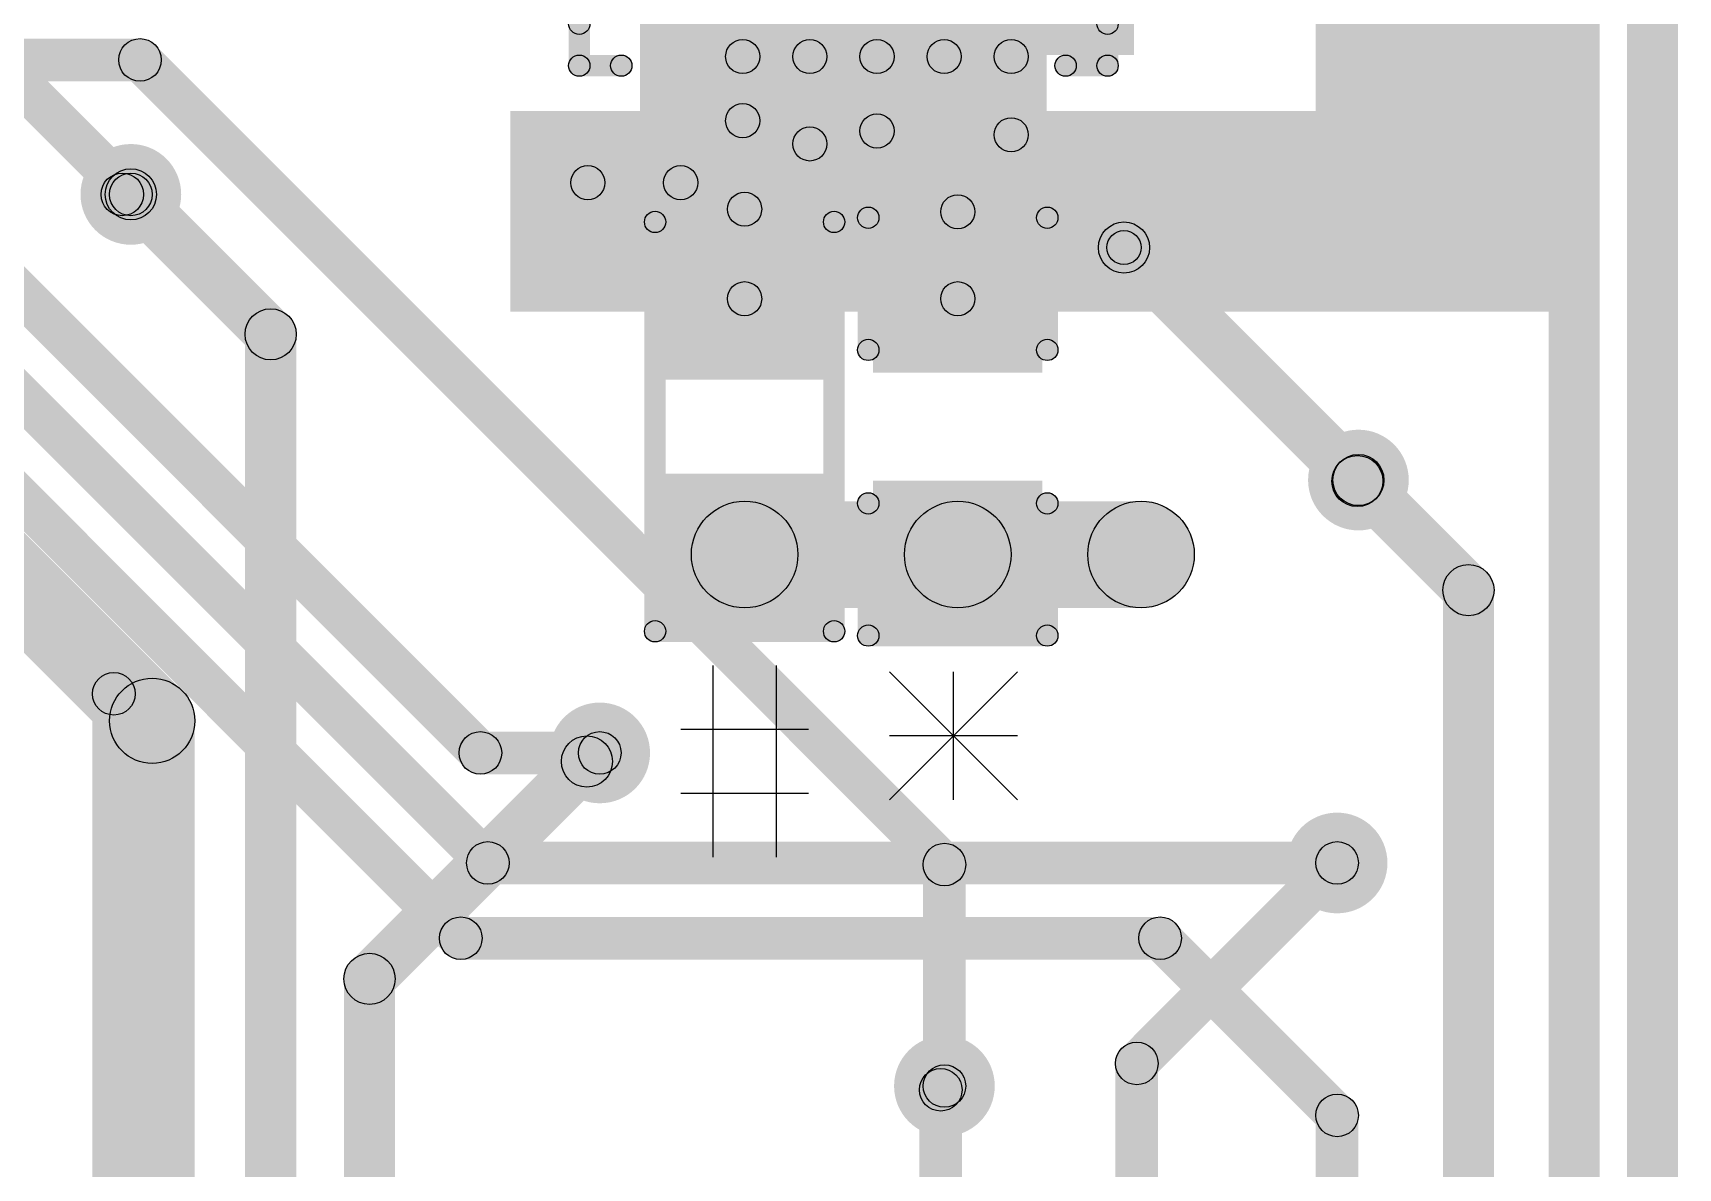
# Model space of a CAD drawing. Header units: millimetres. Extents: x -1.37 to 1.18, y -0.07 to 2.63.
# Drawn here: x 0.538 to 0.924, y 0.9546 to 1.2209 of the extents above; entities that cross this region are included whole.
import ezdxf

# ---------------------------------------------------------------- set-up
doc = ezdxf.new("R2010")
doc.units = ezdxf.units.MM
doc.header["$MEASUREMENT"] = 0
for name, color, linetype in [('BottomLayer', 5, 'Continuous'), ('BottomPaste', 16, 'Continuous'), ('BottomSolder', 6, 'Continuous'), ('TopLayer', 1, 'Continuous'), ('TopOverlay', 2, 'Continuous'), ('TopPaste', 8, 'Continuous'), ('TopSolder', 216, 'Continuous'), ('ViaHoleLayer', 16, 'Continuous')]:
    doc.layers.add(name, color=color, linetype=linetype)

# ---------------------------------------------------------------- blocks, each defined once
blk = doc.blocks.new('R__0603_74')
at = {"layer": 'TopLayer'}
for points in [[(-0.015, 0.0175), (-0.015, -0.0175), (-0.045, -0.0175), (-0.045, 0.0175)], [(0.045, 0.0175), (0.045, -0.0175), (0.015, -0.0175), (0.015, 0.0175)]]:
    blk.add_hatch(color=1, dxfattribs=at).paths.add_polyline_path(points)
at = {"layer": 'TopOverlay'}
h = blk.add_hatch(color=2, dxfattribs=at)
edge = h.paths.add_edge_path()
edge.add_arc((-0.048, 0.021), 0.0025, 0, 360)
h = blk.add_hatch(color=2, dxfattribs=at)
edge = h.paths.add_edge_path()
edge.add_arc((-0.048, 0.021), 0.0025, 0, 360)
for points in [[(-0.048, 0.0185), (-0.048, 0.0235), (0.048, 0.0235), (0.048, 0.0185)], [(-0.0505, 0.021), (-0.0455, 0.021), (-0.0455, -0.021), (-0.0505, -0.021)], [(0.0455, 0.021), (0.0505, 0.021), (0.0505, -0.021), (0.0455, -0.021)], [(-0.048, -0.0235), (-0.048, -0.0185), (0.048, -0.0185), (0.048, -0.0235)]]:
    blk.add_hatch(color=2, dxfattribs=at).paths.add_polyline_path(points)
h = blk.add_hatch(color=2, dxfattribs=at)
edge = h.paths.add_edge_path()
edge.add_arc((0.048, 0.021), 0.0025, 0, 360)
h = blk.add_hatch(color=2, dxfattribs=at)
edge = h.paths.add_edge_path()
edge.add_arc((0.048, 0.021), 0.0025, 0, 360)
h = blk.add_hatch(color=2, dxfattribs=at)
edge = h.paths.add_edge_path()
edge.add_arc((-0.048, -0.021), 0.0025, 0, 360)
h = blk.add_hatch(color=2, dxfattribs=at)
edge = h.paths.add_edge_path()
edge.add_arc((-0.048, -0.021), 0.0025, 0, 360)
h = blk.add_hatch(color=2, dxfattribs=at)
edge = h.paths.add_edge_path()
edge.add_arc((0.048, -0.021), 0.0025, 0, 360)
h = blk.add_hatch(color=2, dxfattribs=at)
edge = h.paths.add_edge_path()
edge.add_arc((0.048, -0.021), 0.0025, 0, 360)
at = {"layer": 'TopPaste'}
for points in [[(-0.015, 0.0175), (-0.015, -0.0175), (-0.045, -0.0175), (-0.045, 0.0175)], [(0.045, 0.0175), (0.045, -0.0175), (0.015, -0.0175), (0.015, 0.0175)]]:
    blk.add_hatch(color=8, dxfattribs=at).paths.add_polyline_path(points)
at = {"layer": 'TopSolder'}
for points in [[(-0.011, 0.0215), (-0.011, -0.0215), (-0.049, -0.0215), (-0.049, 0.0215)], [(0.049, 0.0215), (0.049, -0.0215), (0.011, -0.0215), (0.011, 0.0215)]]:
    blk.add_hatch(color=216, dxfattribs=at).paths.add_polyline_path(points)
at = {"layer": 'TopOverlay'}
for centre in [(-0.048, 0.021), (-0.048, 0.021), (0.048, 0.021), (0.048, 0.021), (-0.048, -0.021), (-0.048, -0.021), (0.048, -0.021), (0.048, -0.021)]:
    blk.add_circle(centre, 0.0025, dxfattribs=at)
blk = doc.blocks.new('24_QFN__3_3__76')
at = {"layer": 'TopLayer'}
for points in [[(-0.03504, 0.07203), (-0.03504, 0.04762), (-0.0437, 0.04762), (-0.0437, 0.07203)], [(-0.01929, 0.07203), (-0.01929, 0.04762), (-0.02795, 0.04762), (-0.02795, 0.07203)], [(-0.00354, 0.07203), (-0.00354, 0.04762), (-0.0122, 0.04762), (-0.0122, 0.07203)], [(0.0122, 0.07203), (0.0122, 0.04762), (0.00354, 0.04762), (0.00354, 0.07203)], [(0.02795, 0.07203), (0.02795, 0.04762), (0.01929, 0.04762), (0.01929, 0.07203)], [(0.0437, 0.07203), (0.0437, 0.04762), (0.03504, 0.04762), (0.03504, 0.07203)], [(0.07203, 0.03504), (0.04762, 0.03504), (0.04762, 0.0437), (0.07203, 0.0437)], [(-0.07203, 0.02795), (-0.04762, 0.02795), (-0.04762, 0.01929), (-0.07203, 0.01929)], [(-0.03346, -0.03031), (-0.03346, 0.03031), (0.03346, 0.03031), (0.03346, -0.03031)], [(0.07203, 0.01929), (0.04762, 0.01929), (0.04762, 0.02795), (0.07203, 0.02795)], [(-0.07203, 0.0122), (-0.04762, 0.0122), (-0.04762, 0.00354), (-0.07203, 0.00354)], [(0.07203, 0.00354), (0.04762, 0.00354), (0.04762, 0.0122), (0.07203, 0.0122)], [(-0.07203, -0.00354), (-0.04762, -0.00354), (-0.04762, -0.0122), (-0.07203, -0.0122)], [(0.07203, -0.0122), (0.04762, -0.0122), (0.04762, -0.00354), (0.07203, -0.00354)], [(-0.07203, -0.01929), (-0.04762, -0.01929), (-0.04762, -0.02795), (-0.07203, -0.02795)], [(0.07203, -0.02795), (0.04762, -0.02795), (0.04762, -0.01929), (0.07203, -0.01929)], [(-0.07203, -0.03504), (-0.04762, -0.03504), (-0.04762, -0.0437), (-0.07203, -0.0437)], [(0.07203, -0.0437), (0.04762, -0.0437), (0.04762, -0.03504), (0.07203, -0.03504)], [(-0.0437, -0.07203), (-0.0437, -0.04762), (-0.03504, -0.04762), (-0.03504, -0.07203)], [(-0.02795, -0.07203), (-0.02795, -0.04762), (-0.01929, -0.04762), (-0.01929, -0.07203)], [(-0.0122, -0.07203), (-0.0122, -0.04762), (-0.00354, -0.04762), (-0.00354, -0.07203)], [(0.00354, -0.07203), (0.00354, -0.04762), (0.0122, -0.04762), (0.0122, -0.07203)], [(0.01929, -0.07203), (0.01929, -0.04762), (0.02795, -0.04762), (0.02795, -0.07203)], [(0.03504, -0.07203), (0.03504, -0.04762), (0.0437, -0.04762), (0.0437, -0.07203)]]:
    blk.add_hatch(color=1, dxfattribs=at).paths.add_polyline_path(points)
at = {"layer": 'TopOverlay'}
h = blk.add_hatch(color=2, dxfattribs=at)
edge = h.paths.add_edge_path()
edge.add_arc((-0.06196, 0.06197), 0.0025, 0, 360)
h = blk.add_hatch(color=2, dxfattribs=at)
edge = h.paths.add_edge_path()
edge.add_arc((-0.06196, 0.06197), 0.0025, 0, 360)
for points in [[(-0.05946, 0.05213), (-0.06446, 0.05213), (-0.06446, 0.06197), (-0.05946, 0.06197)], [(-0.06196, 0.05947), (-0.06196, 0.06447), (-0.05212, 0.06447), (-0.05212, 0.05947)], [(0.05213, 0.05947), (0.05213, 0.06447), (0.06197, 0.06447), (0.06197, 0.05947)], [(0.06447, 0.05213), (0.05947, 0.05213), (0.05947, 0.06197), (0.06447, 0.06197)], [(-0.05946, -0.06196), (-0.06446, -0.06196), (-0.06446, -0.05212), (-0.05946, -0.05212)], [(0.06447, -0.06196), (0.05947, -0.06196), (0.05947, -0.05212), (0.06447, -0.05212)], [(-0.06196, -0.06446), (-0.06196, -0.05946), (-0.05212, -0.05946), (-0.05212, -0.06446)], [(0.05213, -0.06446), (0.05213, -0.05946), (0.06197, -0.05946), (0.06197, -0.06446)]]:
    blk.add_hatch(color=2, dxfattribs=at).paths.add_polyline_path(points)
h = blk.add_hatch(color=2, dxfattribs=at)
edge = h.paths.add_edge_path()
edge.add_arc((-0.05212, 0.06197), 0.0025, 0, 360)
h = blk.add_hatch(color=2, dxfattribs=at)
edge = h.paths.add_edge_path()
edge.add_arc((0.05213, 0.06197), 0.0025, 0, 360)
h = blk.add_hatch(color=2, dxfattribs=at)
edge = h.paths.add_edge_path()
edge.add_arc((0.06197, 0.06197), 0.0025, 0, 360)
h = blk.add_hatch(color=2, dxfattribs=at)
edge = h.paths.add_edge_path()
edge.add_arc((0.06197, 0.06197), 0.0025, 0, 360)
h = blk.add_hatch(color=2, dxfattribs=at)
edge = h.paths.add_edge_path()
edge.add_arc((-0.06196, 0.05213), 0.0025, 0, 360)
h = blk.add_hatch(color=2, dxfattribs=at)
edge = h.paths.add_edge_path()
edge.add_arc((0.06197, 0.05213), 0.0025, 0, 360)
h = blk.add_hatch(color=2, dxfattribs=at)
edge = h.paths.add_edge_path()
edge.add_arc((-0.08783, 0.04), 0.0025, 0, 360)
h = blk.add_hatch(color=2, dxfattribs=at)
edge = h.paths.add_edge_path()
edge.add_arc((-0.08217, 0.04), 0.0025, 0, 360)
h = blk.add_hatch(color=2, dxfattribs=at)
edge = h.paths.add_edge_path()
edge.add_arc((-0.06196, -0.05212), 0.0025, 0, 360)
h = blk.add_hatch(color=2, dxfattribs=at)
edge = h.paths.add_edge_path()
edge.add_arc((0.06197, -0.05212), 0.0025, 0, 360)
h = blk.add_hatch(color=2, dxfattribs=at)
edge = h.paths.add_edge_path()
edge.add_arc((-0.06196, -0.06196), 0.0025, 0, 360)
h = blk.add_hatch(color=2, dxfattribs=at)
edge = h.paths.add_edge_path()
edge.add_arc((-0.06196, -0.06196), 0.0025, 0, 360)
h = blk.add_hatch(color=2, dxfattribs=at)
edge = h.paths.add_edge_path()
edge.add_arc((-0.05212, -0.06196), 0.0025, 0, 360)
h = blk.add_hatch(color=2, dxfattribs=at)
edge = h.paths.add_edge_path()
edge.add_arc((0.05213, -0.06196), 0.0025, 0, 360)
h = blk.add_hatch(color=2, dxfattribs=at)
edge = h.paths.add_edge_path()
edge.add_arc((0.06197, -0.06196), 0.0025, 0, 360)
h = blk.add_hatch(color=2, dxfattribs=at)
edge = h.paths.add_edge_path()
edge.add_arc((0.06197, -0.06196), 0.0025, 0, 360)
at = {"layer": 'TopPaste'}
for points in [[(-0.03504, 0.07203), (-0.03504, 0.04762), (-0.0437, 0.04762), (-0.0437, 0.07203)], [(-0.01929, 0.07203), (-0.01929, 0.04762), (-0.02795, 0.04762), (-0.02795, 0.07203)], [(-0.00354, 0.07203), (-0.00354, 0.04762), (-0.0122, 0.04762), (-0.0122, 0.07203)], [(0.0122, 0.07203), (0.0122, 0.04762), (0.00354, 0.04762), (0.00354, 0.07203)], [(0.02795, 0.07203), (0.02795, 0.04762), (0.01929, 0.04762), (0.01929, 0.07203)], [(0.0437, 0.07203), (0.0437, 0.04762), (0.03504, 0.04762), (0.03504, 0.07203)], [(0.07203, 0.03504), (0.04762, 0.03504), (0.04762, 0.0437), (0.07203, 0.0437)], [(-0.07203, 0.02795), (-0.04762, 0.02795), (-0.04762, 0.01929), (-0.07203, 0.01929)], [(-0.03346, -0.03031), (-0.03346, 0.03031), (0.03346, 0.03031), (0.03346, -0.03031)], [(0.07203, 0.01929), (0.04762, 0.01929), (0.04762, 0.02795), (0.07203, 0.02795)], [(-0.07203, 0.0122), (-0.04762, 0.0122), (-0.04762, 0.00354), (-0.07203, 0.00354)], [(0.07203, 0.00354), (0.04762, 0.00354), (0.04762, 0.0122), (0.07203, 0.0122)], [(-0.07203, -0.00354), (-0.04762, -0.00354), (-0.04762, -0.0122), (-0.07203, -0.0122)], [(0.07203, -0.0122), (0.04762, -0.0122), (0.04762, -0.00354), (0.07203, -0.00354)], [(-0.07203, -0.01929), (-0.04762, -0.01929), (-0.04762, -0.02795), (-0.07203, -0.02795)], [(0.07203, -0.02795), (0.04762, -0.02795), (0.04762, -0.01929), (0.07203, -0.01929)], [(-0.07203, -0.03504), (-0.04762, -0.03504), (-0.04762, -0.0437), (-0.07203, -0.0437)], [(0.07203, -0.0437), (0.04762, -0.0437), (0.04762, -0.03504), (0.07203, -0.03504)], [(-0.0437, -0.07203), (-0.0437, -0.04762), (-0.03504, -0.04762), (-0.03504, -0.07203)], [(-0.02795, -0.07203), (-0.02795, -0.04762), (-0.01929, -0.04762), (-0.01929, -0.07203)], [(-0.0122, -0.07203), (-0.0122, -0.04762), (-0.00354, -0.04762), (-0.00354, -0.07203)], [(0.00354, -0.07203), (0.00354, -0.04762), (0.0122, -0.04762), (0.0122, -0.07203)], [(0.01929, -0.07203), (0.01929, -0.04762), (0.02795, -0.04762), (0.02795, -0.07203)], [(0.03504, -0.07203), (0.03504, -0.04762), (0.0437, -0.04762), (0.0437, -0.07203)]]:
    blk.add_hatch(color=8, dxfattribs=at).paths.add_polyline_path(points)
at = {"layer": 'TopSolder'}
for points in [[(-0.03104, 0.07603), (-0.03104, 0.04362), (-0.0477, 0.04362), (-0.0477, 0.07603)], [(-0.01529, 0.07603), (-0.01529, 0.04362), (-0.03195, 0.04362), (-0.03195, 0.07603)], [(0.00046, 0.07603), (0.00046, 0.04362), (-0.0162, 0.04362), (-0.0162, 0.07603)], [(0.0162, 0.07603), (0.0162, 0.04362), (-0.00046, 0.04362), (-0.00046, 0.07603)], [(0.03195, 0.07603), (0.03195, 0.04362), (0.01529, 0.04362), (0.01529, 0.07603)], [(0.0477, 0.07603), (0.0477, 0.04362), (0.03104, 0.04362), (0.03104, 0.07603)], [(0.07603, 0.03104), (0.04362, 0.03104), (0.04362, 0.0477), (0.07603, 0.0477)], [(-0.07603, 0.03195), (-0.04362, 0.03195), (-0.04362, 0.01529), (-0.07603, 0.01529)], [(-0.03746, -0.03431), (-0.03746, 0.03431), (0.03746, 0.03431), (0.03746, -0.03431)], [(0.07603, 0.01529), (0.04362, 0.01529), (0.04362, 0.03195), (0.07603, 0.03195)], [(-0.07603, 0.0162), (-0.04362, 0.0162), (-0.04362, -0.00046), (-0.07603, -0.00046)], [(0.07603, -0.00046), (0.04362, -0.00046), (0.04362, 0.0162), (0.07603, 0.0162)], [(-0.07603, 0.00046), (-0.04362, 0.00046), (-0.04362, -0.0162), (-0.07603, -0.0162)], [(0.07603, -0.0162), (0.04362, -0.0162), (0.04362, 0.00046), (0.07603, 0.00046)], [(-0.07603, -0.01529), (-0.04362, -0.01529), (-0.04362, -0.03195), (-0.07603, -0.03195)], [(0.07603, -0.03195), (0.04362, -0.03195), (0.04362, -0.01529), (0.07603, -0.01529)], [(-0.07603, -0.03104), (-0.04362, -0.03104), (-0.04362, -0.0477), (-0.07603, -0.0477)], [(0.07603, -0.0477), (0.04362, -0.0477), (0.04362, -0.03104), (0.07603, -0.03104)], [(-0.0477, -0.07603), (-0.0477, -0.04362), (-0.03104, -0.04362), (-0.03104, -0.07603)], [(-0.03195, -0.07603), (-0.03195, -0.04362), (-0.01529, -0.04362), (-0.01529, -0.07603)], [(-0.0162, -0.07603), (-0.0162, -0.04362), (0.00046, -0.04362), (0.00046, -0.07603)], [(-0.00046, -0.07603), (-0.00046, -0.04362), (0.0162, -0.04362), (0.0162, -0.07603)], [(0.01529, -0.07603), (0.01529, -0.04362), (0.03195, -0.04362), (0.03195, -0.07603)], [(0.03104, -0.07603), (0.03104, -0.04362), (0.0477, -0.04362), (0.0477, -0.07603)]]:
    blk.add_hatch(color=216, dxfattribs=at).paths.add_polyline_path(points)
h = blk.add_hatch(color=216, dxfattribs=at)
edge = h.paths.add_edge_path()
edge.add_arc((-0.05983, 0.03504), 0.004, 180, 360)
edge.add_line((-0.05583, 0.03504), (-0.05583, 0.0437))
edge.add_arc((-0.05983, 0.0437), 0.004, 0, 180)
edge.add_line((-0.06383, 0.0437), (-0.06383, 0.03504))
at = {"layer": 'TopOverlay', "const_width": 0.005}
blk.add_lwpolyline([(-0.08217, 0.04, 1), (-0.08783, 0.04, 1)], format="xyb", close=True, dxfattribs=at)
at = {"layer": 'TopOverlay'}
for centre in [(-0.06196, 0.06197), (-0.06196, 0.06197), (-0.05212, 0.06197), (0.05213, 0.06197), (0.06197, 0.06197), (0.06197, 0.06197), (-0.06196, 0.05213), (0.06197, 0.05213), (-0.08783, 0.04), (-0.08217, 0.04), (-0.06196, -0.05212), (0.06197, -0.05212), (-0.06196, -0.06196), (-0.06196, -0.06196), (-0.05212, -0.06196), (0.05213, -0.06196), (0.06197, -0.06196), (0.06197, -0.06196)]:
    blk.add_circle(centre, 0.0025, dxfattribs=at)
at = {"layer": 'TopPaste'}
for p, q in [((-0.0272, 0.00315), (-0.0272, 0.02402)), ((-0.0272, 0.02402), (-0.00315, 0.02402)), ((-0.00315, 0.02402), (-0.00315, 0.00315)), ((0.00315, 0.00315), (0.00315, 0.02402)), ((0.00315, 0.02402), (0.02717, 0.02402)), ((0.02717, 0.02402), (0.02717, 0.00315)), ((-0.00315, 0.00315), (-0.0272, 0.00315)), ((0.02717, 0.00315), (0.00315, 0.00315)), ((-0.02721, -0.02406), (-0.02721, -0.00315)), ((-0.02721, -0.00315), (-0.00315, -0.00315)), ((-0.00315, -0.00315), (-0.00315, -0.02406)), ((0.00316, -0.02406), (0.00316, -0.00315)), ((0.00316, -0.00315), (0.02717, -0.00315)), ((0.02717, -0.00315), (0.02717, -0.02406)), ((-0.00315, -0.02406), (-0.02721, -0.02406)), ((0.02717, -0.02406), (0.00316, -0.02406))]:
    blk.add_line(p, q, dxfattribs=at)
blk = doc.blocks.new('C__0603_91')
at = {"layer": 'TopLayer'}
for points in [[(-0.015, 0.0175), (-0.015, -0.0175), (-0.045, -0.0175), (-0.045, 0.0175)], [(0.045, 0.0175), (0.045, -0.0175), (0.015, -0.0175), (0.015, 0.0175)]]:
    blk.add_hatch(color=1, dxfattribs=at).paths.add_polyline_path(points)
at = {"layer": 'TopOverlay'}
h = blk.add_hatch(color=2, dxfattribs=at)
edge = h.paths.add_edge_path()
edge.add_arc((-0.049, 0.021), 0.0025, 0, 360)
h = blk.add_hatch(color=2, dxfattribs=at)
edge = h.paths.add_edge_path()
edge.add_arc((-0.049, 0.021), 0.0025, 0, 360)
for points in [[(-0.049, 0.0185), (-0.049, 0.0235), (-0.018, 0.0235), (-0.018, 0.0185)], [(0.018, 0.0185), (0.018, 0.0235), (0.049, 0.0235), (0.049, 0.0185)], [(-0.0515, 0.021), (-0.0465, 0.021), (-0.0465, -0.021), (-0.0515, -0.021)], [(0.0465, 0.021), (0.0515, 0.021), (0.0515, -0.021), (0.0465, -0.021)], [(-0.049, -0.0235), (-0.049, -0.0185), (-0.018, -0.0185), (-0.018, -0.0235)], [(0.018, -0.0235), (0.018, -0.0185), (0.049, -0.0185), (0.049, -0.0235)]]:
    blk.add_hatch(color=2, dxfattribs=at).paths.add_polyline_path(points)
h = blk.add_hatch(color=2, dxfattribs=at)
edge = h.paths.add_edge_path()
edge.add_arc((-0.018, 0.021), 0.0025, 0, 360)
h = blk.add_hatch(color=2, dxfattribs=at)
edge = h.paths.add_edge_path()
edge.add_arc((0.018, 0.021), 0.0025, 0, 360)
h = blk.add_hatch(color=2, dxfattribs=at)
edge = h.paths.add_edge_path()
edge.add_arc((0.049, 0.021), 0.0025, 0, 360)
h = blk.add_hatch(color=2, dxfattribs=at)
edge = h.paths.add_edge_path()
edge.add_arc((0.049, 0.021), 0.0025, 0, 360)
h = blk.add_hatch(color=2, dxfattribs=at)
edge = h.paths.add_edge_path()
edge.add_arc((-0.049, -0.021), 0.0025, 0, 360)
h = blk.add_hatch(color=2, dxfattribs=at)
edge = h.paths.add_edge_path()
edge.add_arc((-0.049, -0.021), 0.0025, 0, 360)
h = blk.add_hatch(color=2, dxfattribs=at)
edge = h.paths.add_edge_path()
edge.add_arc((-0.018, -0.021), 0.0025, 0, 360)
h = blk.add_hatch(color=2, dxfattribs=at)
edge = h.paths.add_edge_path()
edge.add_arc((0.018, -0.021), 0.0025, 0, 360)
h = blk.add_hatch(color=2, dxfattribs=at)
edge = h.paths.add_edge_path()
edge.add_arc((0.049, -0.021), 0.0025, 0, 360)
h = blk.add_hatch(color=2, dxfattribs=at)
edge = h.paths.add_edge_path()
edge.add_arc((0.049, -0.021), 0.0025, 0, 360)
at = {"layer": 'TopPaste'}
for points in [[(-0.015, 0.0175), (-0.015, -0.0175), (-0.045, -0.0175), (-0.045, 0.0175)], [(0.045, 0.0175), (0.045, -0.0175), (0.015, -0.0175), (0.015, 0.0175)]]:
    blk.add_hatch(color=8, dxfattribs=at).paths.add_polyline_path(points)
at = {"layer": 'TopSolder'}
for points in [[(-0.01264, 0.01986), (-0.01264, -0.01986), (-0.04736, -0.01986), (-0.04736, 0.01986)], [(0.04736, 0.01986), (0.04736, -0.01986), (0.01264, -0.01986), (0.01264, 0.01986)]]:
    blk.add_hatch(color=216, dxfattribs=at).paths.add_polyline_path(points)
at = {"layer": 'TopOverlay'}
for centre in [(-0.049, 0.021), (-0.049, 0.021), (-0.018, 0.021), (0.018, 0.021), (0.049, 0.021), (0.049, 0.021), (-0.049, -0.021), (-0.049, -0.021), (-0.018, -0.021), (0.018, -0.021), (0.049, -0.021), (0.049, -0.021)]:
    blk.add_circle(centre, 0.0025, dxfattribs=at)
blk = doc.blocks.new('C__0603_B_92')
at = {"layer": 'BottomLayer'}
for points in [[(-0.045, -0.0175), (-0.045, 0.0175), (-0.015, 0.0175), (-0.015, -0.0175)], [(0.015, -0.0175), (0.015, 0.0175), (0.045, 0.0175), (0.045, -0.0175)]]:
    blk.add_hatch(color=5, dxfattribs=at).paths.add_polyline_path(points)
at = {"layer": 'BottomPaste'}
for points in [[(-0.045, -0.0175), (-0.045, 0.0175), (-0.015, 0.0175), (-0.015, -0.0175)], [(0.015, -0.0175), (0.015, 0.0175), (0.045, 0.0175), (0.045, -0.0175)]]:
    blk.add_hatch(color=16, dxfattribs=at).paths.add_polyline_path(points)
at = {"layer": 'BottomSolder'}
for points in [[(-0.04736, -0.01986), (-0.04736, 0.01986), (-0.01264, 0.01986), (-0.01264, -0.01986)], [(0.01264, -0.01986), (0.01264, 0.01986), (0.04736, 0.01986), (0.04736, -0.01986)]]:
    blk.add_hatch(color=6, dxfattribs=at).paths.add_polyline_path(points)

msp = doc.modelspace()

# ---------------------------------------------------------------- hatches: boundary and pattern name
at = {"layer": 'BottomLayer'}
for points in [[(0.924, 0.68072), (0.912, 0.68072), (0.912, 1.507), (0.924, 1.507)], [(0.839, 1.18553), (0.895, 1.18553), (0.895, 1.49853), (0.839, 1.49853)], [(0.7, 1.21753), (0.757, 1.21753), (0.757, 1.29953), (0.7, 1.29953)], [(0.26947, 1.20953), (0.26947, 1.21953), (0.56315, 1.21953), (0.56315, 1.20953)], [(0.55961, 1.21099), (0.56668, 1.21806), (0.75541, 1.02933), (0.74834, 1.02226)], [(0.65, 1.15553), (0.895, 1.15553), (0.895, 1.20253), (0.65, 1.20253)], [(0.43993, 1.17146), (0.45407, 1.1856), (0.57307, 1.0666), (0.55893, 1.05246)], [(0.55676, 1.17876), (0.56524, 1.18724), (0.59805, 1.15443), (0.58957, 1.14595)], [(0.59981, 0.26281), (0.58781, 0.26281), (0.58781, 1.15019), (0.59981, 1.15019)], [(0.84476, 1.11176), (0.85324, 1.12024), (0.87905, 1.09443), (0.87057, 1.08595)], [(0.88081, 0.67953), (0.86881, 0.67953), (0.86881, 1.09019), (0.88081, 1.09019)], [(0.576, 0.593), (0.556, 0.593), (0.556, 1.05953), (0.576, 1.05953)], [(0.62124, 0.99476), (0.61276, 1.00324), (0.66376, 1.05424), (0.67224, 1.04576)], [(0.80054, 0.97565), (0.79346, 0.98272), (0.84046, 1.02972), (0.84754, 1.02265)], [(0.75687, 0.97388), (0.74687, 0.97388), (0.74687, 1.0258), (0.75687, 1.0258)], [(0.623, 0.253), (0.611, 0.253), (0.611, 0.999), (0.623, 0.999)], [(0.802, 0.932), (0.792, 0.932), (0.792, 0.97919), (0.802, 0.97919)]]:
    msp.add_hatch(color=5, dxfattribs=at).paths.add_polyline_path(points)
h = msp.add_hatch(color=5, dxfattribs=at)
edge = h.paths.add_edge_path()
edge.add_arc((0.56315, 1.21453), 0.005, 0, 360)
h = msp.add_hatch(color=5, dxfattribs=at)
edge = h.paths.add_edge_path()
edge.add_arc((0.56315, 1.21453), 0.005, 0, 360)
h = msp.add_hatch(color=5, dxfattribs=at)
edge = h.paths.add_edge_path()
edge.add_arc((0.66821, 1.18574), 0.01181, 0, 360)
h = msp.add_hatch(color=5, dxfattribs=at)
edge = h.paths.add_edge_path()
edge.add_arc((0.561, 1.183), 0.01181, 0, 360)
h = msp.add_hatch(color=5, dxfattribs=at)
edge = h.paths.add_edge_path()
edge.add_arc((0.561, 1.183), 0.006, 0, 360)
h = msp.add_hatch(color=5, dxfattribs=at)
edge = h.paths.add_edge_path()
edge.add_arc((0.59381, 1.15019), 0.006, 0, 360)
h = msp.add_hatch(color=5, dxfattribs=at)
edge = h.paths.add_edge_path()
edge.add_arc((0.59381, 1.15019), 0.006, 0, 360)
h = msp.add_hatch(color=5, dxfattribs=at)
edge = h.paths.add_edge_path()
edge.add_arc((0.849, 1.116), 0.01181, 0, 360)
h = msp.add_hatch(color=5, dxfattribs=at)
edge = h.paths.add_edge_path()
edge.add_arc((0.849, 1.116), 0.006, 0, 360)
h = msp.add_hatch(color=5, dxfattribs=at)
edge = h.paths.add_edge_path()
edge.add_arc((0.798, 1.09853), 0.01181, 0, 360)
h = msp.add_hatch(color=5, dxfattribs=at)
edge = h.paths.add_edge_path()
edge.add_arc((0.87481, 1.09019), 0.006, 0, 360)
h = msp.add_hatch(color=5, dxfattribs=at)
edge = h.paths.add_edge_path()
edge.add_arc((0.87481, 1.09019), 0.006, 0, 360)
h = msp.add_hatch(color=5, dxfattribs=at)
edge = h.paths.add_edge_path()
edge.add_arc((0.566, 1.05953), 0.01, 0, 360)
h = msp.add_hatch(color=5, dxfattribs=at)
edge = h.paths.add_edge_path()
edge.add_arc((0.566, 1.05953), 0.01, 0, 360)
h = msp.add_hatch(color=5, dxfattribs=at)
edge = h.paths.add_edge_path()
edge.add_arc((0.671, 1.052), 0.01181, 0, 360)
h = msp.add_hatch(color=5, dxfattribs=at)
edge = h.paths.add_edge_path()
edge.add_arc((0.668, 1.05), 0.006, 0, 360)
h = msp.add_hatch(color=5, dxfattribs=at)
edge = h.paths.add_edge_path()
edge.add_arc((0.844, 1.02619), 0.01181, 0, 360)
h = msp.add_hatch(color=5, dxfattribs=at)
edge = h.paths.add_edge_path()
edge.add_arc((0.75187, 1.0258), 0.005, 0, 360)
h = msp.add_hatch(color=5, dxfattribs=at)
edge = h.paths.add_edge_path()
edge.add_arc((0.75187, 1.0258), 0.005, 0, 360)
h = msp.add_hatch(color=5, dxfattribs=at)
edge = h.paths.add_edge_path()
edge.add_arc((0.844, 1.02619), 0.005, 0, 360)
h = msp.add_hatch(color=5, dxfattribs=at)
edge = h.paths.add_edge_path()
edge.add_arc((0.617, 0.999), 0.006, 0, 360)
h = msp.add_hatch(color=5, dxfattribs=at)
edge = h.paths.add_edge_path()
edge.add_arc((0.617, 0.999), 0.006, 0, 360)
h = msp.add_hatch(color=5, dxfattribs=at)
edge = h.paths.add_edge_path()
edge.add_arc((0.75187, 0.97388), 0.01181, 0, 360)
h = msp.add_hatch(color=5, dxfattribs=at)
edge = h.paths.add_edge_path()
edge.add_arc((0.797, 0.97919), 0.005, 0, 360)
h = msp.add_hatch(color=5, dxfattribs=at)
edge = h.paths.add_edge_path()
edge.add_arc((0.797, 0.97919), 0.005, 0, 360)
h = msp.add_hatch(color=5, dxfattribs=at)
edge = h.paths.add_edge_path()
edge.add_arc((0.75187, 0.97388), 0.005, 0, 360)
at = {"layer": 'BottomSolder'}
h = msp.add_hatch(color=6, dxfattribs=at)
edge = h.paths.add_edge_path()
edge.add_arc((0.849, 1.116), 0.00991, 0, 360)
at = {"layer": 'TopLayer'}
for points in [[(0.90562, 0.75262), (0.89362, 0.75262), (0.89362, 1.31638), (0.90562, 1.31638)], [(0.44683, 1.2901), (0.4539, 1.29717), (0.56454, 1.18654), (0.55746, 1.17946)], [(0.41751, 1.27042), (0.42458, 1.27749), (0.64654, 1.05554), (0.63946, 1.04846)], [(0.7558, 1.21532), (0.7478, 1.21532), (0.7478, 1.25153), (0.7558, 1.25153)], [(0.45252, 1.21136), (0.4596, 1.21843), (0.6483, 1.02972), (0.64123, 1.02265)], [(0.70855, 1.20029), (0.70055, 1.20029), (0.70055, 1.21532), (0.70855, 1.21532)], [(0.7243, 1.19483), (0.7163, 1.19483), (0.7163, 1.21532), (0.7243, 1.21532)], [(0.74005, 1.19787), (0.73205, 1.19787), (0.73205, 1.21532), (0.74005, 1.21532)], [(0.77154, 1.19698), (0.76354, 1.19698), (0.76354, 1.21532), (0.77154, 1.21532)], [(0.69283, 1.18291), (0.68717, 1.18857), (0.70172, 1.20312), (0.70738, 1.19746)], [(0.73322, 1.19504), (0.73888, 1.2007), (0.75783, 1.18175), (0.75217, 1.17609)], [(0.44817, 1.19168), (0.45524, 1.19875), (0.64192, 1.01206), (0.63485, 1.00499)], [(0.70783, 1.1767), (0.70217, 1.18236), (0.71747, 1.19766), (0.72313, 1.192)], [(0.76471, 1.19416), (0.77037, 1.19981), (0.79683, 1.17336), (0.79117, 1.1677)], [(0.66821, 1.18174), (0.66821, 1.18974), (0.69, 1.18974), (0.69, 1.18174)], [(0.559, 1.178), (0.559, 1.188), (0.561, 1.188), (0.561, 1.178)], [(0.44381, 1.17199), (0.45088, 1.17906), (0.56054, 1.06941), (0.55346, 1.06234)], [(0.709, 1.15853), (0.701, 1.15853), (0.701, 1.17953), (0.709, 1.17953)], [(0.759, 1.15853), (0.751, 1.15853), (0.751, 1.17892), (0.759, 1.17892)], [(0.78976, 1.16629), (0.79824, 1.17477), (0.85301, 1.12001), (0.84452, 1.11152)], [(0.705, 1.08603), (0.705, 1.11103), (0.755, 1.11103), (0.755, 1.08603)], [(0.755, 1.08603), (0.755, 1.11103), (0.798, 1.11103), (0.798, 1.08603)], [(0.562, 0.895), (0.552, 0.895), (0.552, 1.06588), (0.562, 1.06588)], [(0.643, 1.047), (0.643, 1.057), (0.671, 1.057), (0.671, 1.047)], [(0.64477, 1.02119), (0.64477, 1.03119), (0.844, 1.03119), (0.844, 1.02119)], [(0.63839, 1.00353), (0.63839, 1.01353), (0.80247, 1.01353), (0.80247, 1.00353)], [(0.79894, 1.00499), (0.80601, 1.01206), (0.84754, 0.97054), (0.84046, 0.96346)], [(0.75454, 0.96946), (0.74746, 0.97654), (0.74834, 0.97741), (0.75541, 0.97034)], [(0.756, 0.87456), (0.746, 0.87456), (0.746, 0.973), (0.756, 0.973)], [(0.849, 0.932), (0.839, 0.932), (0.839, 0.967), (0.849, 0.967)]]:
    msp.add_hatch(color=1, dxfattribs=at).paths.add_polyline_path(points)
h = msp.add_hatch(color=1, dxfattribs=at)
edge = h.paths.add_edge_path()
edge.add_arc((0.70455, 1.21532), 0.004, 0, 360)
h = msp.add_hatch(color=1, dxfattribs=at)
edge = h.paths.add_edge_path()
edge.add_arc((0.7203, 1.21532), 0.004, 0, 360)
h = msp.add_hatch(color=1, dxfattribs=at)
edge = h.paths.add_edge_path()
edge.add_arc((0.73605, 1.21532), 0.004, 0, 360)
h = msp.add_hatch(color=1, dxfattribs=at)
edge = h.paths.add_edge_path()
edge.add_arc((0.7518, 1.21532), 0.004, 0, 360)
h = msp.add_hatch(color=1, dxfattribs=at)
edge = h.paths.add_edge_path()
edge.add_arc((0.76754, 1.21532), 0.004, 0, 360)
h = msp.add_hatch(color=1, dxfattribs=at)
edge = h.paths.add_edge_path()
edge.add_arc((0.70455, 1.20029), 0.004, 0, 360)
h = msp.add_hatch(color=1, dxfattribs=at)
edge = h.paths.add_edge_path()
edge.add_arc((0.70455, 1.20029), 0.004, 0, 360)
h = msp.add_hatch(color=1, dxfattribs=at)
edge = h.paths.add_edge_path()
edge.add_arc((0.73605, 1.19787), 0.004, 0, 360)
h = msp.add_hatch(color=1, dxfattribs=at)
edge = h.paths.add_edge_path()
edge.add_arc((0.73605, 1.19787), 0.004, 0, 360)
h = msp.add_hatch(color=1, dxfattribs=at)
edge = h.paths.add_edge_path()
edge.add_arc((0.76754, 1.19698), 0.004, 0, 360)
h = msp.add_hatch(color=1, dxfattribs=at)
edge = h.paths.add_edge_path()
edge.add_arc((0.76754, 1.19698), 0.004, 0, 360)
h = msp.add_hatch(color=1, dxfattribs=at)
edge = h.paths.add_edge_path()
edge.add_arc((0.66821, 1.18574), 0.01181, 0, 360)
h = msp.add_hatch(color=1, dxfattribs=at)
edge = h.paths.add_edge_path()
edge.add_arc((0.7203, 1.19483), 0.004, 0, 360)
h = msp.add_hatch(color=1, dxfattribs=at)
edge = h.paths.add_edge_path()
edge.add_arc((0.7203, 1.19483), 0.004, 0, 360)
h = msp.add_hatch(color=1, dxfattribs=at)
edge = h.paths.add_edge_path()
edge.add_arc((0.561, 1.183), 0.01181, 0, 360)
h = msp.add_hatch(color=1, dxfattribs=at)
edge = h.paths.add_edge_path()
edge.add_arc((0.66821, 1.18574), 0.004, 0, 360)
h = msp.add_hatch(color=1, dxfattribs=at)
edge = h.paths.add_edge_path()
edge.add_arc((0.69, 1.18574), 0.004, 0, 360)
h = msp.add_hatch(color=1, dxfattribs=at)
edge = h.paths.add_edge_path()
edge.add_arc((0.69, 1.18574), 0.004, 0, 360)
h = msp.add_hatch(color=1, dxfattribs=at)
edge = h.paths.add_edge_path()
edge.add_arc((0.559, 1.183), 0.005, 0, 360)
h = msp.add_hatch(color=1, dxfattribs=at)
edge = h.paths.add_edge_path()
edge.add_arc((0.561, 1.183), 0.005, 0, 360)
h = msp.add_hatch(color=1, dxfattribs=at)
edge = h.paths.add_edge_path()
edge.add_arc((0.561, 1.183), 0.005, 0, 360)
h = msp.add_hatch(color=1, dxfattribs=at)
edge = h.paths.add_edge_path()
edge.add_arc((0.705, 1.17953), 0.004, 0, 360)
h = msp.add_hatch(color=1, dxfattribs=at)
edge = h.paths.add_edge_path()
edge.add_arc((0.705, 1.17953), 0.004, 0, 360)
h = msp.add_hatch(color=1, dxfattribs=at)
edge = h.paths.add_edge_path()
edge.add_arc((0.755, 1.17892), 0.004, 0, 360)
h = msp.add_hatch(color=1, dxfattribs=at)
edge = h.paths.add_edge_path()
edge.add_arc((0.755, 1.17892), 0.004, 0, 360)
h = msp.add_hatch(color=1, dxfattribs=at)
edge = h.paths.add_edge_path()
edge.add_arc((0.794, 1.17053), 0.006, 0, 360)
h = msp.add_hatch(color=1, dxfattribs=at)
edge = h.paths.add_edge_path()
edge.add_arc((0.794, 1.17053), 0.004, 0, 360)
h = msp.add_hatch(color=1, dxfattribs=at)
edge = h.paths.add_edge_path()
edge.add_arc((0.705, 1.15853), 0.004, 0, 360)
h = msp.add_hatch(color=1, dxfattribs=at)
edge = h.paths.add_edge_path()
edge.add_arc((0.755, 1.15853), 0.004, 0, 360)
h = msp.add_hatch(color=1, dxfattribs=at)
edge = h.paths.add_edge_path()
edge.add_arc((0.849, 1.116), 0.01181, 0, 360)
h = msp.add_hatch(color=1, dxfattribs=at)
edge = h.paths.add_edge_path()
edge.add_arc((0.84876, 1.11576), 0.006, 0, 360)
h = msp.add_hatch(color=1, dxfattribs=at)
edge = h.paths.add_edge_path()
edge.add_arc((0.705, 1.09853), 0.0125, 0, 360)
h = msp.add_hatch(color=1, dxfattribs=at)
edge = h.paths.add_edge_path()
edge.add_arc((0.755, 1.09853), 0.0125, 0, 360)
h = msp.add_hatch(color=1, dxfattribs=at)
edge = h.paths.add_edge_path()
edge.add_arc((0.755, 1.09853), 0.0125, 0, 360)
h = msp.add_hatch(color=1, dxfattribs=at)
edge = h.paths.add_edge_path()
edge.add_arc((0.798, 1.09853), 0.0125, 0, 360)
h = msp.add_hatch(color=1, dxfattribs=at)
edge = h.paths.add_edge_path()
edge.add_arc((0.798, 1.09853), 0.01181, 0, 360)
h = msp.add_hatch(color=1, dxfattribs=at)
edge = h.paths.add_edge_path()
edge.add_arc((0.557, 1.06588), 0.005, 0, 360)
h = msp.add_hatch(color=1, dxfattribs=at)
edge = h.paths.add_edge_path()
edge.add_arc((0.557, 1.06588), 0.005, 0, 360)
h = msp.add_hatch(color=1, dxfattribs=at)
edge = h.paths.add_edge_path()
edge.add_arc((0.671, 1.052), 0.01181, 0, 360)
h = msp.add_hatch(color=1, dxfattribs=at)
edge = h.paths.add_edge_path()
edge.add_arc((0.643, 1.052), 0.005, 0, 360)
h = msp.add_hatch(color=1, dxfattribs=at)
edge = h.paths.add_edge_path()
edge.add_arc((0.643, 1.052), 0.005, 0, 360)
h = msp.add_hatch(color=1, dxfattribs=at)
edge = h.paths.add_edge_path()
edge.add_arc((0.671, 1.052), 0.005, 0, 360)
h = msp.add_hatch(color=1, dxfattribs=at)
edge = h.paths.add_edge_path()
edge.add_arc((0.844, 1.02619), 0.01181, 0, 360)
h = msp.add_hatch(color=1, dxfattribs=at)
edge = h.paths.add_edge_path()
edge.add_arc((0.64477, 1.02619), 0.005, 0, 360)
h = msp.add_hatch(color=1, dxfattribs=at)
edge = h.paths.add_edge_path()
edge.add_arc((0.64477, 1.02619), 0.005, 0, 360)
h = msp.add_hatch(color=1, dxfattribs=at)
edge = h.paths.add_edge_path()
edge.add_arc((0.844, 1.02619), 0.005, 0, 360)
h = msp.add_hatch(color=1, dxfattribs=at)
edge = h.paths.add_edge_path()
edge.add_arc((0.63839, 1.00853), 0.005, 0, 360)
h = msp.add_hatch(color=1, dxfattribs=at)
edge = h.paths.add_edge_path()
edge.add_arc((0.63839, 1.00853), 0.005, 0, 360)
h = msp.add_hatch(color=1, dxfattribs=at)
edge = h.paths.add_edge_path()
edge.add_arc((0.80247, 1.00853), 0.005, 0, 360)
h = msp.add_hatch(color=1, dxfattribs=at)
edge = h.paths.add_edge_path()
edge.add_arc((0.80247, 1.00853), 0.005, 0, 360)
h = msp.add_hatch(color=1, dxfattribs=at)
edge = h.paths.add_edge_path()
edge.add_arc((0.75187, 0.97388), 0.01181, 0, 360)
h = msp.add_hatch(color=1, dxfattribs=at)
edge = h.paths.add_edge_path()
edge.add_arc((0.751, 0.973), 0.005, 0, 360)
h = msp.add_hatch(color=1, dxfattribs=at)
edge = h.paths.add_edge_path()
edge.add_arc((0.751, 0.973), 0.005, 0, 360)
h = msp.add_hatch(color=1, dxfattribs=at)
edge = h.paths.add_edge_path()
edge.add_arc((0.75187, 0.97388), 0.005, 0, 360)
h = msp.add_hatch(color=1, dxfattribs=at)
edge = h.paths.add_edge_path()
edge.add_arc((0.844, 0.967), 0.005, 0, 360)
h = msp.add_hatch(color=1, dxfattribs=at)
edge = h.paths.add_edge_path()
edge.add_arc((0.844, 0.967), 0.005, 0, 360)
at = {"layer": 'TopSolder'}
h = msp.add_hatch(color=216, dxfattribs=at)
edge = h.paths.add_edge_path()
edge.add_arc((0.849, 1.116), 0.00991, 0, 360)
at = {"layer": 'ViaHoleLayer'}
h = msp.add_hatch(color=16, dxfattribs=at)
edge = h.paths.add_edge_path()
edge.add_arc((0.561, 1.183), 0.00591, 0, 360)
h = msp.add_hatch(color=16, dxfattribs=at)
edge = h.paths.add_edge_path()
edge.add_arc((0.66821, 1.18574), 0.00591, 0, 360)
h = msp.add_hatch(color=16, dxfattribs=at)
edge = h.paths.add_edge_path()
edge.add_arc((0.849, 1.116), 0.00591, 0, 360)
h = msp.add_hatch(color=16, dxfattribs=at)
edge = h.paths.add_edge_path()
edge.add_arc((0.798, 1.09853), 0.00591, 0, 360)
h = msp.add_hatch(color=16, dxfattribs=at)
edge = h.paths.add_edge_path()
edge.add_arc((0.671, 1.052), 0.00591, 0, 360)
h = msp.add_hatch(color=16, dxfattribs=at)
edge = h.paths.add_edge_path()
edge.add_arc((0.844, 1.02619), 0.00591, 0, 360)
h = msp.add_hatch(color=16, dxfattribs=at)
edge = h.paths.add_edge_path()
edge.add_arc((0.75187, 0.97388), 0.00591, 0, 360)

# ---------------------------------------------------------------- linework, layer by layer
at = {"layer": 'BottomLayer'}
for centre, radius in [((0.56315, 1.21453), 0.005), ((0.56315, 1.21453), 0.005), ((0.561, 1.183), 0.006), ((0.59381, 1.15019), 0.006), ((0.59381, 1.15019), 0.006), ((0.849, 1.116), 0.006), ((0.87481, 1.09019), 0.006), ((0.87481, 1.09019), 0.006), ((0.566, 1.05953), 0.01), ((0.566, 1.05953), 0.01), ((0.668, 1.05), 0.006), ((0.75187, 1.0258), 0.005), ((0.75187, 1.0258), 0.005), ((0.844, 1.02619), 0.005), ((0.617, 0.999), 0.006), ((0.617, 0.999), 0.006), ((0.797, 0.97919), 0.005), ((0.797, 0.97919), 0.005), ((0.75187, 0.97388), 0.005)]:
    msp.add_circle(centre, radius, dxfattribs=at)
at = {"layer": 'TopLayer'}
for centre, radius in [((0.70455, 1.21532), 0.004), ((0.7203, 1.21532), 0.004), ((0.73605, 1.21532), 0.004), ((0.7518, 1.21532), 0.004), ((0.76754, 1.21532), 0.004), ((0.70455, 1.20029), 0.004), ((0.70455, 1.20029), 0.004), ((0.73605, 1.19787), 0.004), ((0.73605, 1.19787), 0.004), ((0.76754, 1.19698), 0.004), ((0.76754, 1.19698), 0.004), ((0.7203, 1.19483), 0.004), ((0.7203, 1.19483), 0.004), ((0.66821, 1.18574), 0.004), ((0.69, 1.18574), 0.004), ((0.69, 1.18574), 0.004), ((0.559, 1.183), 0.005), ((0.561, 1.183), 0.005), ((0.561, 1.183), 0.005), ((0.705, 1.17953), 0.004), ((0.705, 1.17953), 0.004), ((0.755, 1.17892), 0.004), ((0.755, 1.17892), 0.004), ((0.794, 1.17053), 0.006), ((0.794, 1.17053), 0.004), ((0.705, 1.15853), 0.004), ((0.755, 1.15853), 0.004), ((0.84876, 1.11576), 0.006), ((0.705, 1.09853), 0.0125), ((0.755, 1.09853), 0.0125), ((0.755, 1.09853), 0.0125), ((0.798, 1.09853), 0.0125), ((0.557, 1.06588), 0.005), ((0.557, 1.06588), 0.005), ((0.643, 1.052), 0.005), ((0.643, 1.052), 0.005), ((0.671, 1.052), 0.005), ((0.64477, 1.02619), 0.005), ((0.64477, 1.02619), 0.005), ((0.844, 1.02619), 0.005), ((0.63839, 1.00853), 0.005), ((0.63839, 1.00853), 0.005), ((0.80247, 1.00853), 0.005), ((0.80247, 1.00853), 0.005), ((0.751, 0.973), 0.005), ((0.751, 0.973), 0.005), ((0.75187, 0.97388), 0.005), ((0.844, 0.967), 0.005), ((0.844, 0.967), 0.005)]:
    msp.add_circle(centre, radius, dxfattribs=at)
at = {"layer": 'TopOverlay'}
for p, q in [((0.69751, 1.07251), (0.69751, 1.02753)), ((0.7125, 1.02753), (0.7125, 1.07251)), ((0.76898, 1.07102), (0.73899, 1.04103)), ((0.76898, 1.04103), (0.73899, 1.07102)), ((0.75399, 1.04103), (0.75399, 1.07102)), ((0.69751, 1.05752), (0.69001, 1.05752)), ((0.72, 1.05752), (0.69751, 1.05752)), ((0.76898, 1.05602), (0.73899, 1.05602)), ((0.72, 1.04252), (0.69001, 1.04252))]:
    msp.add_line(p, q, dxfattribs=at)

# ---------------------------------------------------------------- block references
msp.add_blockref('24_QFN__3_3__76', (0.72817, 1.27515))
for name, p, rotation in [('C__0603_B_92', (0.749, 1.23553), 180), ('R__0603_74', (0.705, 1.12853), 90), ('C__0603_91', (0.755, 1.12853), 90)]:
    msp.add_blockref(name, p, dxfattribs=dict(rotation=rotation))

doc.saveas('drawing.dxf')
